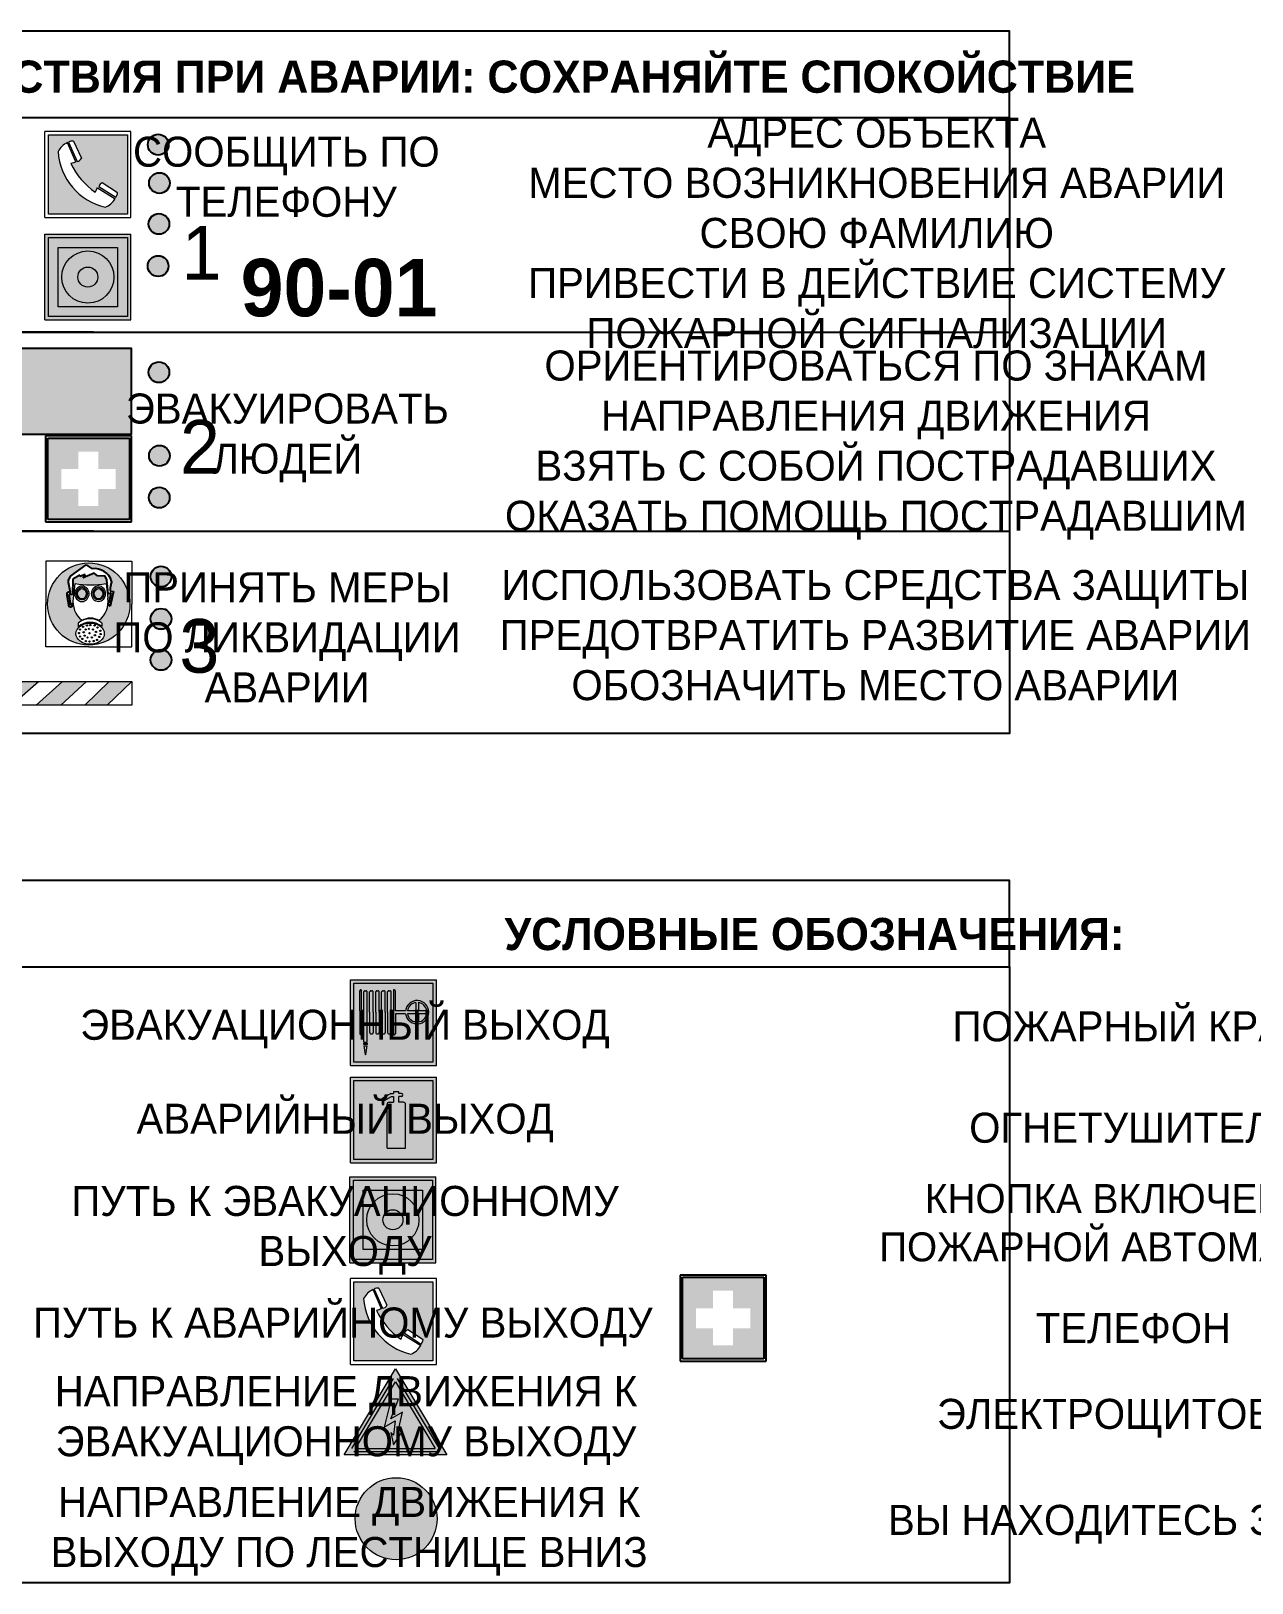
# Model space of a CAD drawing. Header units: millimetres. Extents: x 13810 to 67229, y 12374 to 21950.
# Drawn here: x 39973.8 to 40087.5, y 19129.4 to 19274 of the extents above; entities that cross this region are included whole.
import ezdxf

# ---------------------------------------------------------------- set-up
doc = ezdxf.new("R2010")
doc.units = ezdxf.units.MM
doc.styles.add('обычный', font='arial.ttf')

# ---------------------------------------------------------------- blocks, each defined once
blk = doc.blocks.new('A$C3E6D3DDE')
at = {"lineweight": 5}
h = blk.add_hatch(color=40, dxfattribs=at)
h.paths.add_polyline_path([(24.1, 1.45), (16.46, -11.35), (31.74, -11.35)])
h.paths.add_polyline_path([(24.09, -0.46), (30.03, -10.41), (18.14, -10.41)], flags=16)
h.paths.add_polyline_path([(24.54, -3.08), (23.41, -6.02), (25.13, -5.01), (24.33, -8.5), (24.82, -8.27), (23.79, -9.86), (23.4, -8.04), (23.8, -8.43), (24.04, -6.29), (22.39, -7.25), (23.44, -3.08)], flags=0)
h = blk.add_hatch(color=256, dxfattribs=at)
h.paths.add_polyline_path([(24.37, 0.03, 0.567511), (23.82, 0.03), (17.59, -10.4, 0.582454), (17.86, -10.88), (30.32, -10.88, 0.582149), (30.6, -10.4)])
h.paths.add_polyline_path([(24.09, -0.46), (18.14, -10.41), (30.03, -10.41)], flags=16)
h.paths.add_polyline_path([(24.54, -3.08), (23.41, -6.02), (25.13, -5.01), (24.33, -8.5), (24.82, -8.27), (23.79, -9.86), (23.4, -8.04), (23.8, -8.43), (24.04, -6.29), (22.39, -7.25), (23.44, -3.08)], flags=0)
h = blk.add_hatch(color=40, dxfattribs=at)
h.paths.add_polyline_path([(24.09, -0.46), (18.14, -10.41), (30.03, -10.41)])
h.paths.add_polyline_path([(24.82, -8.27), (23.79, -9.86), (23.4, -8.04), (23.8, -8.43), (24.04, -6.29), (22.39, -7.25), (23.44, -3.08), (24.54, -3.08), (23.41, -6.02), (25.13, -5.01), (24.33, -8.5)], flags=16)
at = {"color": 40, "lineweight": 5}
for p, q in [((16.46, -11.35), (24.1, 1.45)), ((24.1, 1.45), (31.74, -11.35))]:
    blk.add_line(p, q, dxfattribs=at)
at = {"lineweight": 5}
for p, q in [((17.59, -10.4), (23.82, 0.03)), ((24.37, 0.03), (30.6, -10.4)), ((18.14, -10.41), (24.09, -0.46)), ((24.09, -0.46), (30.03, -10.41)), ((23.44, -3.08), (22.39, -7.25)), ((23.41, -6.02), (24.54, -3.08)), ((24.54, -3.08), (23.44, -3.08)), ((22.39, -7.25), (24.04, -6.29)), ((25.13, -5.01), (23.41, -6.02)), ((24.04, -6.29), (23.8, -8.43)), ((24.33, -8.5), (25.13, -5.01)), ((23.8, -8.43), (23.4, -8.04)), ((23.4, -8.04), (23.79, -9.86)), ((23.79, -9.86), (24.82, -8.27)), ((24.82, -8.27), (24.33, -8.5)), ((17.86, -10.88), (30.32, -10.88)), ((18.14, -10.41), (30.03, -10.41))]:
    blk.add_line(p, q, dxfattribs=at)
at = {"color": 50, "lineweight": 5}
blk.add_line((31.74, -11.35), (16.46, -11.35), dxfattribs=at)
blk = doc.blocks.new('A$C54414219')
at = {"true_color": 0xffffff}
h = blk.add_hatch(color=7, dxfattribs=at)
h.paths.add_polyline_path([(2.39, -9.45), (2.39, -18.3), (11.23, -18.3), (11.23, -9.45)], flags=0)
h.paths.add_polyline_path([(10.71, -13.87, -1), (2.92, -13.87, -1)], flags=0)
h.paths.add_polyline_path([(8.3, -13.87, -1), (5.33, -13.87, -1)], flags=0)
h.paths.add_polyline_path([(0.41, -7.47), (0.41, -20.27), (13.21, -20.27), (13.21, -7.47)])
h.paths.add_polyline_path([(0.92, -19.77), (12.71, -19.77), (12.71, -7.98), (0.92, -7.98)], flags=16)
h.paths.add_polyline_path([(11.23, -9.45), (11.23, -18.3), (2.39, -18.3), (2.39, -9.45)], flags=0)
at = {"lineweight": 5}
h = blk.add_hatch(color=242, dxfattribs=at)
h.paths.add_polyline_path([(12.71, -7.98), (0.92, -7.98), (0.92, -19.77), (12.71, -19.77)])
h.paths.add_polyline_path([(11.23, -18.3), (2.39, -18.3), (2.39, -9.45), (11.23, -9.45)], flags=16)
h.paths.add_polyline_path([(10.71, -13.87, -1), (2.92, -13.87, -1)], flags=0)
h.paths.add_polyline_path([(8.3, -13.87, -1), (5.33, -13.87, -1)], flags=0)
at = {"true_color": 0xffffff}
h = blk.add_hatch(color=7, dxfattribs=at)
h.paths.add_polyline_path([(2.39, -9.45), (2.39, -18.3), (11.23, -18.3), (11.23, -9.45)])
h.paths.add_polyline_path([(10.71, -13.87, -1), (2.92, -13.87, -1)], flags=16)
h.paths.add_polyline_path([(8.3, -13.87, -1), (5.33, -13.87, -1)], flags=0)
at = {"lineweight": 5}
h = blk.add_hatch(color=242, dxfattribs=at)
h.paths.add_polyline_path([(2.92, -13.87, 1), (10.71, -13.87, 1)])
h.paths.add_polyline_path([(8.3, -13.87, -1), (5.33, -13.87, -1)], flags=16)
at = {"color": 242, "lineweight": 5}
for p, q in [((0.41, -20.27), (0.41, -7.47)), ((0.41, -7.47), (13.21, -7.47)), ((0.41, -7.47), (13.21, -7.47)), ((13.21, -20.27), (13.21, -7.47)), ((0.41, -20.27), (13.21, -20.27))]:
    blk.add_line(p, q, dxfattribs=at)
for points in [[(0.92, -7.98), (12.71, -7.98), (12.71, -19.77), (0.92, -19.77)], [(2.39, -9.45), (11.23, -9.45), (11.23, -18.3), (2.39, -18.3)]]:
    blk.add_lwpolyline(points, close=True, dxfattribs=at)
for radius in [3.89, 1.49]:
    blk.add_circle((6.81, -13.87), radius, dxfattribs=at)
blk = doc.blocks.new('A$C456E1F9C')
at = {"lineweight": 5}
h = blk.add_hatch(color=242, dxfattribs=at)
h.paths.add_polyline_path([(0.51, -1.47), (0.51, -13.26), (12.29, -13.26), (12.29, -1.47)])
h.paths.add_polyline_path([(5.42, -4.95, -0.254479), (4.78, -5.4), (3.52, -2.53, -0.209735), (4.23, -2.4)], flags=16)
h.paths.add_polyline_path([(8.53, -8.6), (10.87, -10.17), (10.54, -10.76), (8.03, -9.13, -0.192251)], flags=16)
h.paths.add_polyline_path([(4.61, -5.49, 0.005518), (3.87, -5.72, 0.128647), (7.49, -10.01, 0.00809), (7.83, -9.33), (10.47, -10.97, -0.16736), (8.99, -12.25, -0.327862), (1.95, -3.95, -0.166952), (3.36, -2.62)], flags=16)
at = {"color": 242, "lineweight": 5}
for p, q in [((0, -13.77), (0, -0.97)), ((12.8, -0.97), (0, -0.97)), ((12.8, -13.77), (12.8, -0.97)), ((4.61, -5.49), (3.36, -2.62)), ((3.52, -2.53), (4.78, -5.4)), ((4.23, -2.4), (5.42, -4.95)), ((8.03, -9.13), (10.54, -10.76)), ((10.81, -10.12), (8.53, -8.6)), ((7.83, -9.33), (10.47, -10.97)), ((10.54, -10.76), (10.8, -10.3)), ((10.8, -10.3), (10.81, -10.12)), ((0, -13.77), (12.8, -13.77))]:
    blk.add_line(p, q, dxfattribs=at)
blk.add_lwpolyline([(0.51, -1.47), (12.29, -1.47), (12.29, -13.26), (0.51, -13.26)], close=True, dxfattribs=at)
for centre, radius, start, end in [((4.59, -5.34), 2.99, 114.2845, 152.1974), ((11.12, -3.31), 9.19, 183.9915, 256.6009), ((4.02, -3.27), 0.891, 76.3284, 123.7092), ((14.98, -39.1), 35.17, 107.1487, 108.4135), ((13.86, -0.94), 11.08, 205.5536, 234.8762), ((4.68, -4.59), 0.824, 276.9621, 334.0723), ((8.94, -9.5), 0.989, 114.4092, 157.9388), ((-13.31, 0.8), 23.44, 332.5487, 334.4027), ((7.87, -9.46), 3, 291.9291, 329.9329)]:
    blk.add_arc(centre, radius, start, end, dxfattribs=at)
blk = doc.blocks.new('A$C18900ED3')
h = blk.add_hatch(color=126)
h.paths.add_polyline_path([(-0.18, -0.18), (-7.02, -0.18), (-7.02, -7.02), (-0.18, -7.02)])
h.paths.add_polyline_path([(-5.89, -4.46), (-5.89, -2.77), (-4.46, -2.77), (-4.46, -1.31), (-2.77, -1.31), (-2.77, -2.77), (-1.33, -2.77), (-1.33, -4.46), (-2.77, -4.46), (-2.77, -5.89), (-4.46, -5.89), (-4.46, -4.46)], flags=16)
at = {"color": 126}
for p, q in [((-7.2, 0), (-7.2, -7.2)), ((0, 0), (-7.2, 0)), ((0, -7.2), (0, 0)), ((-7.02, -7.02), (-7.02, -0.18)), ((-7.02, -0.18), (-0.18, -0.18)), ((-0.18, -0.18), (-0.18, -7.02)), ((-7.2, -7.2), (0, -7.2)), ((-0.18, -7.02), (-7.02, -7.02))]:
    blk.add_line(p, q, dxfattribs=at)
blk = doc.blocks.new('A$C37112FD5')
at = {"true_color": 0xf5f5ff}
h = blk.add_hatch(color=7, dxfattribs=at)
h.dxf.hatch_style = 1
h.paths.add_polyline_path([(12.8, -7.4), (0, -7.4), (0, -20.2), (12.8, -20.2)])
h.paths.add_polyline_path([(12.29, -7.91), (12.29, -19.69), (0.51, -19.69), (0.51, -7.91)], flags=16)
h.paths.add_polyline_path([(4.98, -9.04, -0.42597), (5.17, -9.22), (5.17, -12.25), (5.17, -15.29, -0.432244), (4.98, -15.47), (4.83, -15.47, -0.42597), (4.64, -15.29), (4.64, -12.25), (4.64, -9.22, -0.432244), (4.83, -9.04)], flags=0)
h.paths.add_polyline_path([(4.28, -9.22), (4.28, -12.25), (4.28, -15.29, -0.432244), (4.09, -15.47), (3.94, -15.47, -0.42597), (3.75, -15.29), (3.75, -12.25), (3.75, -9.22, -0.432244), (3.94, -9.04), (4.09, -9.04, -0.42597)], flags=0)
h.paths.add_polyline_path([(5.72, -9.04), (5.87, -9.04, -0.42597), (6.06, -9.22), (6.06, -12.25), (6.06, -15.29, -0.432244), (5.87, -15.47), (5.72, -15.47, -0.42597), (5.53, -15.29), (5.53, -12.25), (5.53, -9.22, -0.432244)], flags=0)
h.paths.add_polyline_path([(6.42, -8.9), (6.5, -8.9, -0.42597), (6.69, -9.08), (6.69, -12.03), (8.21, -12.03, -15.824349), (8.21, -12.47), (6.69, -12.47), (6.69, -15.42, -0.432244), (6.5, -15.6), (6.42, -15.6)], flags=0)
h.paths.add_polyline_path([(3.39, -9.22), (3.39, -12.25), (3.39, -15.29, -0.432244), (3.2, -15.47), (3.05, -15.47, -0.42597), (2.85, -15.29), (2.85, -12.25), (2.85, -9.22, -0.432244), (3.05, -9.04), (3.2, -9.04, -0.42597)], flags=0)
h.paths.add_polyline_path([(2.5, -9.22), (2.5, -16.71), (1.96, -16.71), (1.96, -9.22, -0.432244), (2.15, -9.04), (2.31, -9.04, -0.42597)], flags=0)
h.paths.add_polyline_path([(1.61, -8.9), (1.61, -15.6), (1.57, -15.6, -0.42597), (1.37, -15.42), (1.37, -12.03), (1.37, -9.09, -0.432244), (1.57, -8.9)], flags=0)
h.paths.add_polyline_path([(9.76, -10.81), (9.76, -12.03), (8.49, -12.03, -0.336371)], flags=0)
h.paths.add_polyline_path([(8.49, -12.47), (9.76, -12.47), (9.76, -13.7, -0.336371)], flags=0)
h.paths.add_polyline_path([(10.11, -10.81, -0.336371), (11.38, -12.03), (10.11, -12.03)], flags=0)
h.paths.add_polyline_path([(10.11, -12.47), (11.38, -12.47, -0.336371), (10.11, -13.7)], flags=0)
h.paths.add_polyline_path([(2.5, -16.84), (2.5, -17.05), (1.97, -17.05), (1.97, -16.84)], flags=0)
h.paths.add_polyline_path([(2.5, -17.24, -0.033778), (2.24, -18.6, -0.033778), (1.97, -17.24)], flags=0)
h = blk.add_hatch(color=242)
h.dxf.hatch_style = 1
h.paths.add_polyline_path([(12.29, -7.91), (0.51, -7.91), (0.51, -19.69), (12.29, -19.69)])
h.paths.add_polyline_path([(6.42, -15.6), (6.42, -8.9), (6.5, -8.9, -0.42597), (6.69, -9.08), (6.69, -12.03), (8.21, -12.03, -15.824349), (8.21, -12.47), (6.69, -12.47), (6.69, -15.42, -0.432244), (6.5, -15.6)], flags=16)
h.paths.add_polyline_path([(5.87, -15.47), (5.72, -15.47, -0.42597), (5.53, -15.29), (5.53, -12.25), (5.53, -9.22, -0.432244), (5.72, -9.04), (5.87, -9.04, -0.42597), (6.06, -9.22), (6.06, -12.25), (6.06, -15.29, -0.432244)], flags=16)
h.paths.add_polyline_path([(4.98, -15.47), (4.83, -15.47, -0.42597), (4.64, -15.29), (4.64, -12.25), (4.64, -9.22, -0.432244), (4.83, -9.04), (4.98, -9.04, -0.42597), (5.17, -9.22), (5.17, -12.25), (5.17, -15.29, -0.432244)], flags=16)
h.paths.add_polyline_path([(4.09, -15.47), (3.94, -15.47, -0.42597), (3.75, -15.29), (3.75, -12.25), (3.75, -9.22, -0.432244), (3.94, -9.04), (4.09, -9.04, -0.42597), (4.28, -9.22), (4.28, -12.25), (4.28, -15.29, -0.432244)], flags=16)
h.paths.add_polyline_path([(3.2, -15.47), (3.05, -15.47, -0.42597), (2.85, -15.29), (2.85, -12.25), (2.85, -9.22, -0.432244), (3.05, -9.04), (3.2, -9.04, -0.42597), (3.39, -9.22), (3.39, -12.25), (3.39, -15.29, -0.432244)], flags=16)
h.paths.add_polyline_path([(2.5, -17.05), (1.97, -17.05), (1.97, -16.84), (2.5, -16.84)], flags=16)
h.paths.add_polyline_path([(2.5, -17.24, -0.033778), (2.24, -18.6, -0.033778), (1.97, -17.24)], flags=16)
h.paths.add_polyline_path([(2.5, -16.71), (1.96, -16.71), (1.96, -9.22, -0.432244), (2.15, -9.04), (2.31, -9.04, -0.42597), (2.5, -9.22)], flags=16)
h.paths.add_polyline_path([(1.61, -15.6), (1.57, -15.6, -0.42597), (1.37, -15.42), (1.37, -12.03), (1.37, -9.09, -0.432244), (1.57, -8.9), (1.61, -8.9)], flags=16)
h.paths.add_polyline_path([(8.49, -12.47), (9.76, -12.47), (9.76, -13.7, -0.336371)], flags=0)
h.paths.add_polyline_path([(10.11, -13.7), (10.11, -12.47), (11.38, -12.47, -0.336371)], flags=0)
h.paths.add_polyline_path([(8.49, -12.03, -0.336371), (9.76, -10.81), (9.76, -12.03)], flags=0)
h.paths.add_polyline_path([(10.11, -12.03), (10.11, -10.81, -0.336371), (11.38, -12.03)], flags=0)
h = blk.add_hatch(color=7, dxfattribs=at)
h.dxf.hatch_style = 1
h.paths.add_polyline_path([(1.61, -8.9), (1.57, -8.9, 0.432244), (1.37, -9.09), (1.37, -12.03), (1.37, -15.42, 0.42597), (1.57, -15.6), (1.61, -15.6)])
h.paths.add_polyline_path([(2.5, -9.22, 0.42597), (2.31, -9.04), (2.15, -9.04, 0.432244), (1.96, -9.22), (1.96, -16.71), (2.5, -16.71)])
h.paths.add_polyline_path([(2.5, -16.84), (1.97, -16.84), (1.97, -17.05), (2.5, -17.05)])
h.paths.add_polyline_path([(2.5, -17.24), (1.97, -17.24, 0.033778), (2.24, -18.6, 0.033778)])
h.paths.add_polyline_path([(3.39, -12.25), (3.39, -9.22, 0.42597), (3.2, -9.04), (3.05, -9.04, 0.432244), (2.85, -9.22), (2.85, -12.25), (2.85, -15.29, 0.42597), (3.05, -15.47), (3.2, -15.47, 0.432244), (3.39, -15.29)])
h.paths.add_polyline_path([(4.28, -12.25), (4.28, -9.22, 0.42597), (4.09, -9.04), (3.94, -9.04, 0.432244), (3.75, -9.22), (3.75, -12.25), (3.75, -15.29, 0.42597), (3.94, -15.47), (4.09, -15.47, 0.432244), (4.28, -15.29)])
h.paths.add_polyline_path([(5.17, -12.25), (5.17, -9.22, 0.42597), (4.98, -9.04), (4.83, -9.04, 0.432244), (4.64, -9.22), (4.64, -12.25), (4.64, -15.29, 0.42597), (4.83, -15.47), (4.98, -15.47, 0.432244), (5.17, -15.29)])
h.paths.add_polyline_path([(6.06, -12.25), (6.06, -9.22, 0.42597), (5.87, -9.04), (5.72, -9.04, 0.432244), (5.53, -9.22), (5.53, -12.25), (5.53, -15.29, 0.42597), (5.72, -15.47), (5.87, -15.47, 0.432244), (6.06, -15.29)])
h.paths.add_polyline_path([(6.69, -12.47), (8.21, -12.47, 15.824349), (8.21, -12.03), (6.69, -12.03), (6.69, -9.08, 0.42597), (6.5, -8.9), (6.42, -8.9), (6.42, -15.6), (6.5, -15.6, 0.432244), (6.69, -15.42)])
h.paths.add_polyline_path([(8.49, -12.47), (9.76, -12.47), (9.76, -13.7, -0.336371)], flags=16)
h.paths.add_polyline_path([(8.49, -12.03, -0.336371), (9.76, -10.81), (9.76, -12.03)], flags=16)
h.paths.add_polyline_path([(10.11, -12.47), (11.38, -12.47, -0.336371), (10.11, -13.7)], flags=16)
h.paths.add_polyline_path([(10.11, -12.03), (10.11, -10.81, -0.336371), (11.38, -12.03)], flags=16)
h = blk.add_hatch(color=242)
h.dxf.hatch_style = 1
h.paths.add_polyline_path([(9.76, -10.81, 0.336371), (8.49, -12.03), (9.76, -12.03)])
h.paths.add_polyline_path([(10.11, -10.81), (10.11, -12.03), (11.38, -12.03, 0.336371)])
h.paths.add_polyline_path([(11.38, -12.47), (10.11, -12.47), (10.11, -13.7, 0.336371)])
h.paths.add_polyline_path([(9.76, -12.47), (8.49, -12.47, 0.336371), (9.76, -13.7)])
at = {"color": 242, "lineweight": 5}
for p, q in [((0, -20.2), (0, -7.4)), ((0, -7.4), (12.8, -7.4)), ((1.37, -12.03), (1.37, -9.08)), ((1.57, -8.9), (1.61, -8.9)), ((1.61, -8.9), (1.61, -15.6)), ((1.96, -16.71), (1.96, -9.22)), ((2.15, -9.04), (2.31, -9.04)), ((2.5, -16.71), (2.5, -9.22)), ((2.85, -12.25), (2.85, -9.22)), ((3.05, -9.04), (3.2, -9.04)), ((3.39, -12.25), (3.39, -9.22)), ((3.75, -12.25), (3.75, -9.22)), ((3.94, -9.04), (4.09, -9.04)), ((4.28, -12.25), (4.28, -9.22)), ((4.64, -12.25), (4.64, -9.22)), ((4.83, -9.04), (4.98, -9.04)), ((5.17, -12.25), (5.17, -9.22)), ((5.53, -12.25), (5.53, -9.22)), ((5.72, -9.04), (5.87, -9.04)), ((6.06, -12.25), (6.06, -9.22)), ((6.42, -8.9), (6.42, -15.6)), ((6.5, -8.9), (6.42, -8.9)), ((6.69, -12.03), (6.69, -9.08)), ((12.8, -20.2), (12.8, -7.4)), ((9.76, -10.81), (9.76, -12.03)), ((10.11, -10.81), (10.11, -12.03)), ((1.37, -12.03), (1.37, -15.42)), ((2.85, -12.25), (2.85, -15.29)), ((3.39, -12.25), (3.39, -15.29)), ((3.75, -12.25), (3.75, -15.29)), ((4.28, -12.25), (4.28, -15.29)), ((4.64, -12.25), (4.64, -15.29)), ((5.17, -12.25), (5.17, -15.29)), ((5.53, -12.25), (5.53, -15.29)), ((6.06, -12.25), (6.06, -15.29)), ((8.21, -12.03), (6.69, -12.03)), ((8.21, -12.47), (6.69, -12.47)), ((6.69, -12.47), (6.69, -15.42)), ((9.76, -12.03), (8.49, -12.03)), ((9.76, -12.47), (8.49, -12.47)), ((9.76, -12.47), (9.76, -13.7)), ((11.38, -12.03), (10.11, -12.03)), ((11.38, -12.47), (10.11, -12.47)), ((10.11, -12.47), (10.11, -13.7)), ((1.57, -15.6), (1.61, -15.6)), ((3.05, -15.47), (3.2, -15.47)), ((3.94, -15.47), (4.09, -15.47)), ((4.83, -15.47), (4.98, -15.47)), ((5.72, -15.47), (5.87, -15.47)), ((6.42, -15.6), (6.5, -15.6)), ((1.96, -16.71), (2.5, -16.71)), ((1.97, -16.84), (2.5, -16.84)), ((1.97, -17.05), (1.97, -16.84)), ((2.5, -17.05), (1.97, -17.05)), ((1.97, -17.24), (2.5, -17.24)), ((2.5, -16.84), (2.5, -17.05)), ((0, -20.2), (12.8, -20.2))]:
    blk.add_line(p, q, dxfattribs=at)
blk.add_lwpolyline([(0.51, -7.91), (12.29, -7.91), (12.29, -19.69), (0.51, -19.69)], close=True, dxfattribs=at)
for centre, radius, start, end in [((1.56, -9.09), 0.182, 87.1027, 180.6071), ((2.15, -9.22), 0.182, 87.1027, 180.6071), ((2.32, -9.22), 0.182, 359.3929, 92.8973), ((3.04, -9.22), 0.182, 87.1027, 180.6071), ((3.21, -9.22), 0.182, 359.3929, 92.8973), ((3.93, -9.22), 0.182, 87.1027, 180.6071), ((4.1, -9.22), 0.182, 359.3929, 92.8973), ((4.82, -9.22), 0.182, 87.1027, 180.6071), ((4.99, -9.22), 0.182, 359.3929, 92.8973), ((5.71, -9.22), 0.182, 87.1027, 180.6071), ((5.88, -9.22), 0.182, 359.3929, 92.8973), ((6.51, -9.09), 0.182, 359.3929, 92.8973), ((9.93, -12.25), 1.74, 187.2319, 172.7681), ((9.93, -12.25), 1.46, 96.9927, 171.3585), ((9.93, -12.25), 1.46, 8.6415, 83.0073), ((9.93, -12.25), 1.46, 188.6415, 263.0073), ((9.93, -12.25), 1.46, 276.9927, 351.3585), ((1.56, -15.42), 0.182, 179.3929, 272.8973), ((3.04, -15.29), 0.182, 179.3929, 272.8973), ((3.21, -15.29), 0.182, 267.1027, 0.6071), ((3.93, -15.29), 0.182, 179.3929, 272.8973), ((4.1, -15.29), 0.182, 267.1027, 0.6071), ((4.82, -15.29), 0.182, 179.3929, 272.8973), ((4.99, -15.29), 0.182, 267.1027, 0.6071), ((5.71, -15.29), 0.182, 179.3929, 272.8973), ((5.88, -15.29), 0.182, 267.1027, 0.6071), ((6.51, -15.42), 0.182, 267.1027, 0.6071), ((12.17, -15.98), 10.27, 187.041, 194.7793), ((-7.7, -15.98), 10.27, 345.2207, 352.959)]:
    blk.add_arc(centre, radius, start, end, dxfattribs=at)
blk = doc.blocks.new('A$C3AD82952')
at = {"true_color": 0xf5f5ff}
h = blk.add_hatch(color=7, dxfattribs=at)
h.dxf.hatch_style = 1
h.paths.add_polyline_path([(8.21, 8.73, 0.414214), (7.89, 9.05), (7.22, 9.05), (7.22, 9.92), (7.59, 9.92, 1), (7.57, 10.36), (7.22, 10.36), (7.22, 10.6), (6.43, 10.6), (6.43, 10.36), (6.01, 10.36), (4.74, 9.59), (4.74, 8.69), (4.98, 8.73), (4.98, 9.26), (6.12, 9.91), (6.43, 9.91), (6.43, 9.05), (5.76, 9.05, 0.414214), (5.44, 8.73), (5.44, 2.2), (8.21, 2.2)], flags=0)
h.paths.add_polyline_path([(12.8, 12.8), (0, 12.8), (0, 0), (12.8, 0)])
h.paths.add_polyline_path([(0.51, 12.29), (12.29, 12.29), (12.29, 0.51), (0.51, 0.51)], flags=16)
h.paths.add_polyline_path([(4.74, 9.59), (6.01, 10.36), (6.43, 10.36), (6.43, 10.6), (7.22, 10.6), (7.22, 10.36), (7.59, 10.36, -0.94586), (7.59, 9.92), (7.22, 9.92), (7.22, 9.05), (7.89, 9.05, -0.414214), (8.21, 8.73), (8.21, 2.2), (5.44, 2.2), (5.44, 8.73, -0.414214), (5.76, 9.05), (6.43, 9.05), (6.43, 9.91), (6.12, 9.91), (4.98, 9.26), (4.98, 8.73), (4.74, 8.69)], flags=0)
h = blk.add_hatch(color=242)
h.dxf.hatch_style = 1
h.paths.add_polyline_path([(12.29, 12.29), (0.51, 12.29), (0.51, 0.51), (12.29, 0.51)])
h.paths.add_polyline_path([(4.74, 8.69), (4.74, 9.59), (6.01, 10.36), (6.43, 10.36), (6.43, 10.6), (7.22, 10.6), (7.22, 10.36), (7.59, 10.36, -0.94586), (7.59, 9.92), (7.22, 9.92), (7.22, 9.05), (7.89, 9.05, -0.414214), (8.21, 8.73), (8.21, 2.2), (5.44, 2.2), (5.44, 8.73, -0.414214), (5.76, 9.05), (6.43, 9.05), (6.43, 9.91), (6.12, 9.91), (4.98, 9.26), (4.98, 8.73)], flags=16)
h = blk.add_hatch(color=7, dxfattribs=at)
h.dxf.hatch_style = 1
h.paths.add_polyline_path([(8.21, 8.73, 0.414214), (7.89, 9.05), (7.22, 9.05), (7.22, 9.92), (7.59, 9.92, 1), (7.57, 10.36), (7.22, 10.36), (7.22, 10.6), (6.43, 10.6), (6.43, 10.36), (6.01, 10.36), (4.74, 9.59), (4.74, 8.69), (4.98, 8.73), (4.98, 9.26), (6.12, 9.91), (6.43, 9.91), (6.43, 9.05), (5.76, 9.05, 0.414214), (5.44, 8.73), (5.44, 2.2), (8.21, 2.2)])
at = {"color": 242, "lineweight": 5}
for p, q in [((0, 0), (0, 12.8)), ((0, 12.8), (12.8, 12.8)), ((12.8, 0), (12.8, 12.8)), ((6.01, 10.36), (4.74, 9.59)), ((4.74, 9.59), (4.74, 8.69)), ((4.98, 9.26), (6.12, 9.91)), ((4.98, 8.73), (4.98, 9.26)), ((6.01, 10.36), (6.43, 10.36)), ((6.12, 9.91), (6.43, 9.91)), ((7.22, 10.6), (6.43, 10.6)), ((6.43, 10.6), (6.43, 10.36)), ((6.43, 9.91), (6.43, 9.05)), ((7.22, 10.36), (7.22, 10.6)), ((7.59, 10.36), (7.22, 10.36)), ((7.22, 9.05), (7.22, 9.92)), ((7.59, 9.92), (7.22, 9.92)), ((4.74, 8.69), (4.98, 8.73)), ((5.44, 2.2), (5.44, 8.73)), ((5.76, 9.05), (6.43, 9.05)), ((7.89, 9.05), (7.22, 9.05)), ((8.21, 2.2), (8.21, 8.73)), ((0, 0), (12.8, 0)), ((5.44, 2.2), (8.21, 2.2))]:
    blk.add_line(p, q, dxfattribs=at)
blk.add_lwpolyline([(0.51, 12.29), (12.29, 12.29), (12.29, 0.51), (0.51, 0.51)], close=True, dxfattribs=at)
for centre, radius, start, end in [((7.58, 10.14), 0.223, 273.1875, 86.8125), ((5.76, 8.73), 0.32, 90, 180), ((7.89, 8.73), 0.32, 0, 90)]:
    blk.add_arc(centre, radius, start, end, dxfattribs=at)
blk = doc.blocks.new('A$C7B8C2D5B')
at = {"lineweight": 0}
h = blk.add_hatch(color=5, dxfattribs=at)
h.dxf.hatch_style = 1
h.paths.add_polyline_path([(1.397, -3.024, 1), (-2.112, -3.024, 1)])
at = {"color": 5, "lineweight": 0}
blk.add_circle((-0.358, -3.024), 1.755, dxfattribs=at)
blk = doc.blocks.new('A$C38D26F80')
h = blk.add_hatch(color=5)
h.dxf.hatch_style = 1
h.paths.add_polyline_path([(-8.77, -4.48, 1), (-0.19, -4.48, 1)])
h.paths.add_polyline_path([(-6.75, -3.58), (-6.75, -3.31), (-6.62, -3.22), (-6.5, -3.22), (-6.42, -3.3), (-6.39, -3.28), (-6.59, -2.23), (-6.59, -2.01), (-6.38, -1.58), (-4.76, -0.4), (-4.13, -0.79, -0.362848), (-2.1, -2.1, -0.201049), (-2.17, -2.48, 0.085434), (-2.26, -3.13), (-1.9, -3.16), (-2.25, -4.7), (-2.4, -4.59), (-2.43, -4.34), (-2.36, -4.34), (-2.14, -3.34), (-2.47, -3.42), (-2.58, -1.95), (-2.77, -1.58), (-3.58, -1.52), (-3.92, -1.26), (-5.05, -1.73), (-4.87, -1.39), (-5.41, -1.6), (-5.41, -1.46), (-6.13, -1.87), (-6.18, -3.5), (-6.56, -3.47), (-6.37, -4.59), (-6.16, -4.43), (-6.16, -4.66), (-6.36, -4.79), (-6.37, -4.8), (-6.51, -4.76)], flags=16)
h.paths.add_polyline_path([(-6.51, -4.76), (-6.36, -4.79), (-6.37, -4.8)], flags=0)
h.paths.add_polyline_path([(-5.92, -2.34, 0.089508), (-2.67, -2.35), (-2.48, -3.88, -0.268602), (-3.4, -6.18, 0.262449), (-5.2, -6.18, -0.268602), (-6.11, -3.88)], flags=16)
edge = h.paths.add_edge_path(flags=16)
edge.add_ellipse((-5.19, -3.41), major_axis=(0, 0.842), ratio=0.848992, start_angle=0, end_angle=360)
edge = h.paths.add_edge_path(flags=0)
edge.add_ellipse((-5.19, -3.39), major_axis=(0, 0.665), ratio=0.853798, start_angle=0, end_angle=360)
edge = h.paths.add_edge_path(flags=0)
edge.add_ellipse((-5.19, -3.4), major_axis=(0, 0.528), ratio=0.864094, start_angle=0, end_angle=360)
edge = h.paths.add_edge_path(flags=16)
edge.add_ellipse((-3.47, -3.4), major_axis=(0, 0.842), ratio=0.848992, start_angle=0, end_angle=360)
h.paths.add_polyline_path([(-3.13, -6.45), (-3.13, -6.84, 0.383174), (-5.57, -6.85), (-5.57, -6.49, -0.369952)], flags=16)
edge = h.paths.add_edge_path(flags=0)
edge.add_ellipse((-3.47, -3.39), major_axis=(0, 0.665), ratio=0.853798, start_angle=0, end_angle=360)
edge = h.paths.add_edge_path(flags=0)
edge.add_ellipse((-3.47, -3.4), major_axis=(0, 0.528), ratio=0.864094, start_angle=0, end_angle=360)
edge = h.paths.add_edge_path(flags=16)
edge.add_ellipse((-4.34, -7.57), major_axis=(-1.48, 0), ratio=0.744955, start_angle=0, end_angle=360)
h.paths.add_polyline_path([(-5.01, -6.85, -1), (-5.15, -6.85, -1)], flags=0)
h.paths.add_polyline_path([(-5.33, -7.14, -1), (-5.47, -7.14, -1)], flags=0)
h.paths.add_polyline_path([(-4.61, -6.71, -1), (-4.74, -6.71, -1)], flags=16)
h.paths.add_polyline_path([(-5.43, -7.51, -1), (-5.57, -7.51, -1)], flags=0)
h.paths.add_polyline_path([(-4.26, -6.67, -1), (-4.4, -6.67, -1)], flags=16)
h.paths.add_polyline_path([(-4.74, -7.14, -1), (-4.88, -7.14, -1)], flags=0)
h.paths.add_polyline_path([(-4.93, -7.43, -1), (-5.07, -7.43, -1)], flags=0)
h.paths.add_polyline_path([(-4.41, -7.07, -1), (-4.54, -7.07, -1)], flags=0)
h.paths.add_polyline_path([(-5.33, -7.87, -1), (-5.46, -7.87, -1)], flags=0)
h.paths.add_polyline_path([(-3.8, -6.71, -1), (-3.94, -6.71, -1)], flags=16)
h.paths.add_polyline_path([(-4.85, -7.78, -1), (-4.98, -7.78, -1)], flags=0)
h.paths.add_polyline_path([(-3.96, -7.14, -1), (-4.1, -7.14, -1)], flags=0)
h.paths.add_polyline_path([(-4.33, -7.53, -1), (-4.47, -7.53, -1)], flags=0)
h.paths.add_polyline_path([(-5.09, -8.12, -1), (-5.23, -8.12, -1)], flags=0)
h.paths.add_polyline_path([(-3.5, -6.94, -1), (-3.64, -6.94, -1)], flags=0)
h.paths.add_polyline_path([(-4.54, -7.97, -1), (-4.68, -7.97, -1)], flags=0)
h.paths.add_polyline_path([(-3.66, -7.39, -1), (-3.8, -7.39, -1)], flags=0)
h.paths.add_polyline_path([(-4.73, -8.35, -1), (-4.86, -8.35, -1)], flags=0)
h.paths.add_polyline_path([(-4.09, -7.96, -1), (-4.23, -7.96, -1)], flags=0)
h.paths.add_polyline_path([(-3.77, -7.74, -1), (-3.91, -7.74, -1)], flags=0)
h.paths.add_polyline_path([(-3.22, -7.27, -1), (-3.35, -7.27, -1)], flags=0)
h.paths.add_polyline_path([(-4.34, -8.4, -1), (-4.47, -8.4, -1)], flags=0)
h.paths.add_polyline_path([(-3.16, -7.61, -1), (-3.3, -7.61, -1)], flags=0)
h.paths.add_polyline_path([(-3.9, -8.35, -1), (-4.04, -8.35, -1)], flags=0)
h.paths.add_polyline_path([(-3.32, -7.91, -1), (-3.46, -7.91, -1)], flags=0)
h.paths.add_polyline_path([(-3.55, -8.23, -1), (-3.69, -8.23, -1)], flags=0)
at = {"color": 5, "lineweight": 5}
for p, q in [((-4.48, 0), (-8.96, 0)), ((-8.96, 0), (-8.96, -4.48)), ((-4.48, 0), (0, 0)), ((0, 0), (0, -4.48)), ((-6.59, -2.01), (-6.38, -1.58)), ((-6.38, -1.58), (-4.76, -0.4)), ((-5.41, -1.46), (-6.13, -1.87)), ((-4.87, -1.39), (-5.41, -1.6)), ((-5.41, -1.6), (-5.41, -1.46)), ((-3.92, -1.26), (-5.05, -1.73)), ((-5.05, -1.73), (-4.87, -1.39)), ((-4.76, -0.4), (-4.13, -0.79)), ((-3.58, -1.52), (-3.92, -1.26)), ((-2.77, -1.58), (-3.58, -1.52)), ((-2.58, -1.95), (-2.77, -1.58)), ((-6.75, -3.31), (-6.62, -3.22)), ((-6.62, -3.22), (-6.5, -3.22)), ((-6.59, -2.23), (-6.59, -2.01)), ((-6.39, -3.28), (-6.59, -2.23)), ((-6.5, -3.22), (-6.42, -3.3)), ((-6.13, -1.87), (-6.18, -3.5)), ((-5.92, -2.34), (-6.11, -3.88)), ((-2.67, -2.34), (-2.48, -3.88)), ((-2.47, -3.42), (-2.58, -1.95)), ((-1.9, -3.16), (-2.26, -3.13)), ((-2.25, -4.7), (-1.9, -3.16)), ((-8.96, -8.96), (-8.96, -4.48)), ((-6.75, -3.58), (-6.75, -3.31)), ((-6.51, -4.76), (-6.75, -3.58)), ((-6.18, -3.5), (-6.56, -3.47)), ((-6.56, -3.47), (-6.37, -4.59)), ((-6.37, -4.8), (-6.51, -4.76)), ((-6.42, -3.3), (-6.39, -3.28)), ((-6.37, -4.59), (-6.16, -4.43)), ((-6.16, -4.66), (-6.37, -4.8)), ((-6.16, -4.43), (-6.16, -4.66)), ((-2.14, -3.34), (-2.47, -3.42)), ((-2.43, -4.34), (-2.4, -4.59)), ((-2.43, -4.34), (-2.36, -4.34)), ((-2.4, -4.59), (-2.25, -4.7)), ((-2.36, -4.34), (-2.14, -3.34)), ((0, -8.96), (0, -4.48)), ((-3.13, -6.45), (-3.13, -6.84)), ((-5.57, -6.49), (-5.57, -6.85)), ((-4.48, -8.96), (-8.96, -8.96)), ((-4.48, -8.96), (0, -8.96))]:
    blk.add_line(p, q, dxfattribs=at)
at = {"color": 5}
for p, q in [((-6.59, -2.01), (-6.38, -1.58)), ((-6.38, -1.58), (-4.76, -0.4)), ((-5.41, -1.46), (-6.13, -1.87)), ((-4.87, -1.39), (-5.41, -1.6)), ((-5.41, -1.6), (-5.41, -1.46)), ((-3.92, -1.26), (-5.05, -1.73)), ((-5.05, -1.73), (-4.87, -1.39)), ((-4.76, -0.4), (-4.13, -0.79)), ((-3.58, -1.52), (-3.92, -1.26)), ((-2.77, -1.58), (-3.58, -1.52)), ((-2.58, -1.95), (-2.77, -1.58)), ((-6.75, -3.31), (-6.62, -3.22)), ((-6.62, -3.22), (-6.5, -3.22)), ((-6.59, -2.23), (-6.59, -2.01)), ((-6.39, -3.28), (-6.59, -2.23)), ((-6.5, -3.22), (-6.42, -3.3)), ((-6.13, -1.87), (-6.18, -3.5)), ((-2.47, -3.42), (-2.58, -1.95)), ((-2.26, -3.13), (-1.9, -3.16)), ((-1.9, -3.16), (-2.25, -4.7)), ((-6.75, -3.58), (-6.75, -3.31)), ((-6.51, -4.76), (-6.75, -3.58)), ((-6.18, -3.5), (-6.56, -3.47)), ((-6.56, -3.47), (-6.37, -4.59)), ((-6.37, -4.8), (-6.51, -4.76)), ((-6.36, -4.79), (-6.51, -4.76)), ((-6.42, -3.3), (-6.39, -3.28)), ((-6.37, -4.59), (-6.16, -4.43)), ((-6.16, -4.66), (-6.37, -4.8)), ((-6.16, -4.66), (-6.36, -4.79)), ((-6.16, -4.43), (-6.16, -4.66)), ((-2.14, -3.34), (-2.47, -3.42)), ((-2.4, -4.59), (-2.43, -4.34)), ((-2.43, -4.34), (-2.36, -4.34)), ((-2.25, -4.7), (-2.4, -4.59)), ((-2.36, -4.34), (-2.14, -3.34))]:
    blk.add_line(p, q, dxfattribs=at)
at = {"color": 5, "lineweight": 5}
for centre, radius in [((-4.48, -4.48), 4.29), ((-5.5, -7.51), 0.0678), ((-5.4, -7.14), 0.0678), ((-5.4, -7.87), 0.0678), ((-5.16, -8.12), 0.0678), ((-5.08, -6.85), 0.0678), ((-5, -7.43), 0.0678), ((-4.91, -7.78), 0.0678), ((-4.81, -7.14), 0.0678), ((-4.67, -6.71), 0.0678), ((-4.61, -7.97), 0.0678), ((-4.47, -7.07), 0.0678), ((-4.4, -7.53), 0.0678), ((-4.33, -6.67), 0.0678), ((-4.16, -7.96), 0.0678), ((-4.03, -7.14), 0.0678), ((-3.87, -6.71), 0.0678), ((-3.84, -7.74), 0.0678), ((-3.73, -7.39), 0.0678), ((-3.57, -6.94), 0.0678), ((-3.39, -7.91), 0.0678), ((-3.28, -7.27), 0.0678), ((-3.23, -7.61), 0.0678), ((-4.79, -8.35), 0.0678), ((-4.4, -8.4), 0.0678), ((-3.97, -8.35), 0.0678), ((-3.62, -8.23), 0.0678)]:
    blk.add_circle(centre, radius, dxfattribs=at)
at = {"color": 5}
for centre, radius, start, end in [((-3.89, -2.66), 1.88, 17.387, 97.1599), ((-0.35, -3.07), 1.91, 162.2553, 181.7878), ((-2.6, -2.2), 0.511, 326.3906, 11.8614)]:
    blk.add_arc(centre, radius, start, end, dxfattribs=at)
at = {"color": 5, "lineweight": 5}
for centre, radius, start, end in [((-4.28, 6.66), 9.15, 259.6987, 280.1569), ((-0.47, -3.05), 1.79, 161.5846, 182.4584), ((-2.6, -2.2), 0.513, 326.4781, 11.7739), ((-3.66, -4.24), 2.47, 171.573, 231.7124), ((-4.93, -4.24), 2.47, 308.2876, 8.427), ((-4.33, -7.88), 1.87, 50.358, 131.5662), ((-4.34, -8.2), 1.82, 48.4943, 132.3565), ((-4.3, -7.78), 1.83, 60.5889, 119.4111)]:
    blk.add_arc(centre, radius, start, end, dxfattribs=at)
for centre, major_axis, ratio in [((-5.19, -3.41), (0, 0.842), 0.848992), ((-5.19, -3.39), (0, 0.665), 0.853798), ((-5.19, -3.4), (0, 0.528), 0.864094), ((-3.47, -3.4), (0, 0.842), 0.848992), ((-3.47, -3.39), (0, 0.665), 0.853798), ((-3.47, -3.4), (0, 0.528), 0.864094), ((-4.34, -7.57), (-1.48, 0), 0.744955)]:
    blk.add_ellipse(centre, major_axis=major_axis, ratio=ratio, dxfattribs=at)
blk = doc.blocks.new('A$C47DD6509')
at = {"lineweight": 5}
for points in [[(-8.69, 0), (-11.19, 0), (-11.19, -2.22)], [(-4.22, 0), (-6.45, 0), (-8.91, -2.22), (-6.61, -2.22)], [(0, 0), (-2.09, 0), (-4.36, -2.22), (-2.29, -2.22)]]:
    blk.add_hatch(color=242, dxfattribs=at).paths.add_polyline_path(points)
at = {"color": 242, "lineweight": 5}
for p, q in [((-11.19, -2.22), (-8.69, 0)), ((-11.19, -2.22), (-11.19, 0)), ((-11.19, 0), (-8.69, 0)), ((-11.19, 0), (0, 0)), ((-8.91, -2.22), (-6.45, 0)), ((-6.61, -2.22), (-4.22, 0)), ((-4.36, -2.22), (-2.09, 0)), ((-2.29, -2.22), (0, 0)), ((0, 0), (0, -2.22)), ((0, -2.22), (-11.19, -2.22))]:
    blk.add_line(p, q, dxfattribs=at)
blk = doc.blocks.new('A$C32E8229D')
at = {"true_color": 0xffffff}
blk.add_hatch(color=7, dxfattribs=at).paths.add_polyline_path([(0, 0), (0, -8), (16, -8), (16, 0)])
h = blk.add_hatch(color=126)
h.paths.add_polyline_path([(0.2, -0.2), (15.8, -0.2), (15.8, -7.8), (0.2, -7.8)])
h.paths.add_polyline_path([(13.49, -2.05), (12.08, -2.05), (11.37, -2.63, 0.162397), (11.29, -2.84), (11.29, -3.63), (10.35, -3.63), (10.35, -4.05), (11.68, -4.05), (11.68, -3.48), (12.26, -4.28), (11.29, -5.1), (11.29, -6.78), (11.85, -6.78), (11.85, -5.44), (12.8, -4.64), (12.8, -5.94), (14.46, -5.94), (14.46, -5.39), (13.45, -5.39), (13.45, -3.97), (12.46, -2.59), (13.15, -2.59), (13.69, -3.34), (14.18, -3)], flags=16)
h.paths.add_polyline_path([(10.74, -1.82, 1), (11.8, -1.82, 1)], flags=16)
h.paths.add_polyline_path([(9.39, -3.59), (5.99, -3.59), (6.56, -3.03), (5.91, -3.03), (5.1, -3.83), (5.91, -4.64), (6.56, -4.64), (5.99, -4.09), (9.39, -4.09)], flags=16)
h.paths.add_polyline_path([(4.29, -1.08), (1.72, -1.08), (1.72, -6.6), (4.29, -6.6)], flags=16)
at = {"color": 126}
blk.add_lwpolyline([(16, -8), (0, -8), (0, 0), (16, 0)], close=True, dxfattribs=at)

msp = doc.modelspace()

# ---------------------------------------------------------------- hatches: boundary and pattern name
at = {"lineweight": 0}
h = msp.add_hatch(color=256, dxfattribs=at)
h.dxf.hatch_style = 1
h.paths.add_polyline_path([(39986.6, 19263.39, 1), (39984.67, 19263.39, 1)])
h = msp.add_hatch(color=256, dxfattribs=at)
h.dxf.hatch_style = 1
h.paths.add_polyline_path([(39986.7, 19259.81, 1), (39984.77, 19259.81, 1)])
h = msp.add_hatch(color=256, dxfattribs=at)
h.dxf.hatch_style = 1
h.paths.add_polyline_path([(39986.66, 19256, 1), (39984.73, 19256, 1)])
h = msp.add_hatch(color=256, dxfattribs=at)
h.dxf.hatch_style = 1
h.paths.add_polyline_path([(39986.58, 19252.07, 1), (39984.65, 19252.07, 1)])
h = msp.add_hatch(color=256, dxfattribs=at)
h.dxf.hatch_style = 1
h.paths.add_polyline_path([(39986.67, 19242.18, 1), (39984.73, 19242.18, 1)])
h = msp.add_hatch(color=256, dxfattribs=at)
h.dxf.hatch_style = 1
h.paths.add_polyline_path([(39986.71, 19234.4, 1), (39984.78, 19234.4, 1)])
h = msp.add_hatch(color=256, dxfattribs=at)
h.dxf.hatch_style = 1
h.paths.add_polyline_path([(39986.7, 19230.5, 1), (39984.77, 19230.5, 1)])
h = msp.add_hatch(color=256, dxfattribs=at)
h.dxf.hatch_style = 1
h.paths.add_polyline_path([(39986.86, 19223.14, 1), (39984.93, 19223.14, 1)])
h = msp.add_hatch(color=256, dxfattribs=at)
h.dxf.hatch_style = 1
h.paths.add_polyline_path([(39986.85, 19219.2, 1), (39984.92, 19219.2, 1)])
h = msp.add_hatch(color=256, dxfattribs=at)
h.dxf.hatch_style = 1
h.paths.add_polyline_path([(39986.85, 19215.37, 1), (39984.92, 19215.37, 1)])

# ---------------------------------------------------------------- linework, layer by layer
for points in [[(39921.19, 19265.93), (40064.95, 19265.93), (40064.95, 19273.98), (39921.19, 19273.98)], [(39921.19, 19265.93), (40064.95, 19265.93), (40064.95, 19208.53), (39921.19, 19208.53)], [(39921.19, 19186.76), (40064.95, 19186.76), (40064.95, 19194.81), (39921.19, 19194.81)], [(39921.19, 19186.76), (40064.95, 19186.76), (40064.95, 19129.36), (39921.19, 19129.36)]]:
    msp.add_lwpolyline(points, close=True)
for points in [[(39979.6, 19245.93), (39921.19, 19245.93), (40064.95, 19245.93)], [(39979.6, 19227.36), (39921.19, 19227.36), (40064.95, 19227.36)]]:
    msp.add_lwpolyline(points)
for centre in [(39985.63, 19263.39), (39985.74, 19259.81), (39985.7, 19256), (39985.62, 19252.07), (39985.7, 19242.18), (39985.74, 19234.4), (39985.73, 19230.5), (39985.89, 19223.14), (39985.89, 19219.2), (39985.89, 19215.37)]:
    msp.add_circle(centre, 0.966)

# ---------------------------------------------------------------- block references
for name, p, xscale, yscale, zscale in [('A$C456E1F9C', (39975.08, 19265.21), 0.625, 0.625, 0.625), ('A$C54414219', (39974.82, 19259.72), 0.625, 0.625, 0.625), ('A$C18900ED3', (39983.14, 19236.25), 1.111111111007631, 1.111111111007631, 1.111111111007631), ('A$C38D26F80', (39983.16, 19224.58), 0.8928571427240968, 0.8928571427240968, 0.8928571427240968), ('A$C37112FD5', (40003.55, 19190.2), 0.6249984004534781, 0.6249984004534781, 0.6249984004534781), ('A$C3AD82952', (40003.55, 19168.5), 0.625, 0.625, 0.625), ('A$C54414219', (40003.24, 19171.87), 0.625, 0.625, 0.625), ('A$C456E1F9C', (40003.55, 19158.33), 0.625, 0.625, 0.625), ('A$C18900ED3', (40042.27, 19158.04), 1.111111111007631, 1.111111111007631, 1.111111111007631), ('A$C3E6D3DDE', (39992.68, 19148.4), 0.625, 0.625, 0.625), ('A$C7B8C2D5B', (40008.58, 19141.93), 2.177419353276491, 2.177419353276491, 2.177419353276491)]:
    msp.add_blockref(name, p, dxfattribs=dict(xscale=xscale, yscale=yscale, zscale=zscale))
at = {"xscale": -1}
msp.add_blockref('A$C32E8229D', (39983.14, 19244.4), dxfattribs=at)
at = {"color": 242, "true_color": 0xc1121c}
msp.add_blockref('A$C47DD6509', (39983.16, 19213.37), dxfattribs=at)

# ---------------------------------------------------------------- texts
at = {"lineweight": 0, "attachment_point": 5, "style": 'обычный'}
for s, insert, char_height, width in [('{\\fProxima Nova Rg|b1|i0|c204|p2;ДЕЙСТВИЯ ПРИ АВАРИИ: СОХРАНЯЙТЕ СПОКОЙСТВИЕ\\H1.6644x; }', (40020.13, 19269.29), 3, 175.1736), ('\\pi-8.4,l8.4,t8.4;{\\fProxima Nova Rg|b0|i0|c204|p2;АДРЕС ОБЪЕКТА\\PМЕСТО ВОЗНИКНОВЕНИЯ АВАРИИ\\PСВОЮ ФАМИЛИЮ\\PПРИВЕСТИ В ДЕЙСТВИЕ СИСТЕМУ \\PПОЖАРНОЙ СИГНАЛИЗАЦИИ}', (40052.58, 19254.76), 2.8, 126.6484), ('{\\fProxima Nova Rg|b0|i0|c204|p2;СООБЩИТЬ ПО \\PТЕЛЕФОНУ}', (39997.57, 19260.38), 2.8, 126.6484), ('{\\fProxima Nova Rg|b0|i0|c204|p2;1\\H1.1667x; }', (39989.67, 19253.31), 5, 126.6484), ('{\\fProxima Nova Rg|b1|i0|c204|p2;\\H1.0714x;90-01\\fProxima Nova Rg|b0|i0|c204|p2;\\H0.93331x; \\H1.3449x; }', (40002.48, 19250.03), 5, 126.6484), ('\\pi-8.4,l8.4,t8.4;{\\fProxima Nova Rg|b0|i0|c204|p2;ОРИЕНТИРОВАТЬСЯ ПО ЗНАКАМ \\PНАПРАВЛЕНИЯ ДВИЖЕНИЯ\\PВЗЯТЬ С СОБОЙ ПОСТРАДАВШИХ\\PОКАЗАТЬ ПОМОЩЬ ПОСТРАДАВШИМ}', (40052.51, 19235.4), 2.8, 126.6484), ('{\\fProxima Nova Rg|b0|i0|c204|p2;ЭВАКУИРОВАТЬ \\PЛЮДЕЙ}', (39997.67, 19236.06), 2.8, 126.6484), ('{\\fProxima Nova Rg|b0|i0|c204|p2;2\\H1.1967x; }', (39989.52, 19235.23), 5, 126.6484), ('{\\fProxima Nova Rg|b0|i0|c204|p2;ПРИНЯТЬ МЕРЫ \\PПО ЛИКВИДАЦИИ \\PАВАРИИ}', (39997.63, 19217.48), 2.8, 126.6484), ('\\pi-8.4,l8.4,t8.4;{\\fProxima Nova Rg|b0|i0|c204|p2;ИСПОЛЬЗОВАТЬ СРЕДСТВА ЗАЩИТЫ \\PПРЕДОТВРАТИТЬ РАЗВИТИЕ АВАРИИ\\PОБОЗНАЧИТЬ МЕСТО АВАРИИ}', (40052.46, 19217.67), 2.8, 126.6484), ('{\\fProxima Nova Rg|b0|i0|c204|p2;3\\H1.1967x; }', (39989.46, 19216.65), 5, 126.6484), ('{\\fProxima Nova Rg|b1|i0|c204|p2;УСЛОВНЫЕ ОБОЗНАЧЕНИЯ:\\H1.1997x; }', (40046.77, 19189.81), 3, 175.1736), ('\\pi-8.4,l8.4,t8.4;{\\fProxima Nova Rg|b0|i0|c204|p2;ЭВАКУАЦИОННЫЙ ВЫХОД\\H1.6404x; }', (40003.03, 19180.97), 2.8, 126.6484), ('\\pi-8.4,l8.4,t8.4;{\\fProxima Nova Rg|b0|i0|c204|p2;ПОЖАРНЫЙ КРАН\\H1.6404x; }', (40076.49, 19181.21), 2.8, 126.6484), ('\\pi-8.4,l8.4,t8.4;{\\fProxima Nova Rg|b0|i0|c204|p2;АВАРИЙНЫЙ ВЫХОД\\H1.6404x; }', (40003.05, 19172.21), 2.8, 126.6484), ('\\pi-8.4,l8.4,t8.4;{\\fProxima Nova Rg|b0|i0|c204|p2;ОГНЕТУШИТЕЛЬ\\H1.1997x; }', (40076.51, 19171.76), 2.8, 126.6484), ('\\pi-8.4,l8.4,t8.4;{\\fProxima Nova Rg|b0|i0|c204|p2;ПУТЬ К ЭВАКУАЦИОННОМУ \\PВЫХОДУ }', (40003.04, 19162.22), 2.8, 126.6484), ('\\pi-8.1,l8.1,t8.1;{\\fProxima Nova Rg|b0|i0|c204|p2;КНОПКА ВКЛЮЧЕНИЯ\\PПОЖАРНОЙ АВТОМАТИКИ}', (40076.46, 19162.91), 2.7, 126.6484), ('\\pi-8.4,l8.4,t8.4;{\\fProxima Nova Rg|b0|i0|c204|p2;ПУТЬ К АВАРИЙНОМУ ВЫХОДУ \\H1.6404x; }', (40002.84, 19153.22), 2.8, 126.6484), ('\\pi-8.4,l8.4,t8.4;{\\fProxima Nova Rg|b0|i0|c204|p2;ТЕЛЕФОН\\H1.1997x; }', (40076.5, 19153.09), 2.8, 126.6484), ('\\pi-8.4,l8.4,t8.4;{\\fProxima Nova Rg|b0|i0|c204|p2;НАПРАВЛЕНИЕ ДВИЖЕНИЯ К \\PЭВАКУАЦИОННОМУ ВЫХОДУ}', (40003.13, 19144.49), 2.8, 126.6484), ('\\pi-8.4,l8.4,t8.4;{\\fProxima Nova Rg|b0|i0|c204|p2;ЭЛЕКТРОЩИТОВАЯ\\H1.1997x; }', (40076.51, 19144.71), 2.8, 126.6484), ('\\pi-8.4,l8.4,t8.4;{\\fProxima Nova Rg|b0|i0|c204|p2;НАПРАВЛЕНИЕ ДВИЖЕНИЯ К \\PВЫХОДУ ПО ЛЕСТНИЦЕ ВНИЗ}', (40003.42, 19134.17), 2.8, 126.6484), ('\\pi-8.4,l8.4,t8.4;{\\fProxima Nova Rg|b0|i0|c204|p2;ВЫ НАХОДИТЕСЬ ЗДЕСЬ\\H1.1997x; }', (40076.69, 19134.83), 2.8, 126.6484)]:
    msp.add_mtext(s, dxfattribs=dict(at, insert=insert, char_height=char_height, width=width))

doc.saveas('drawing.dxf')
